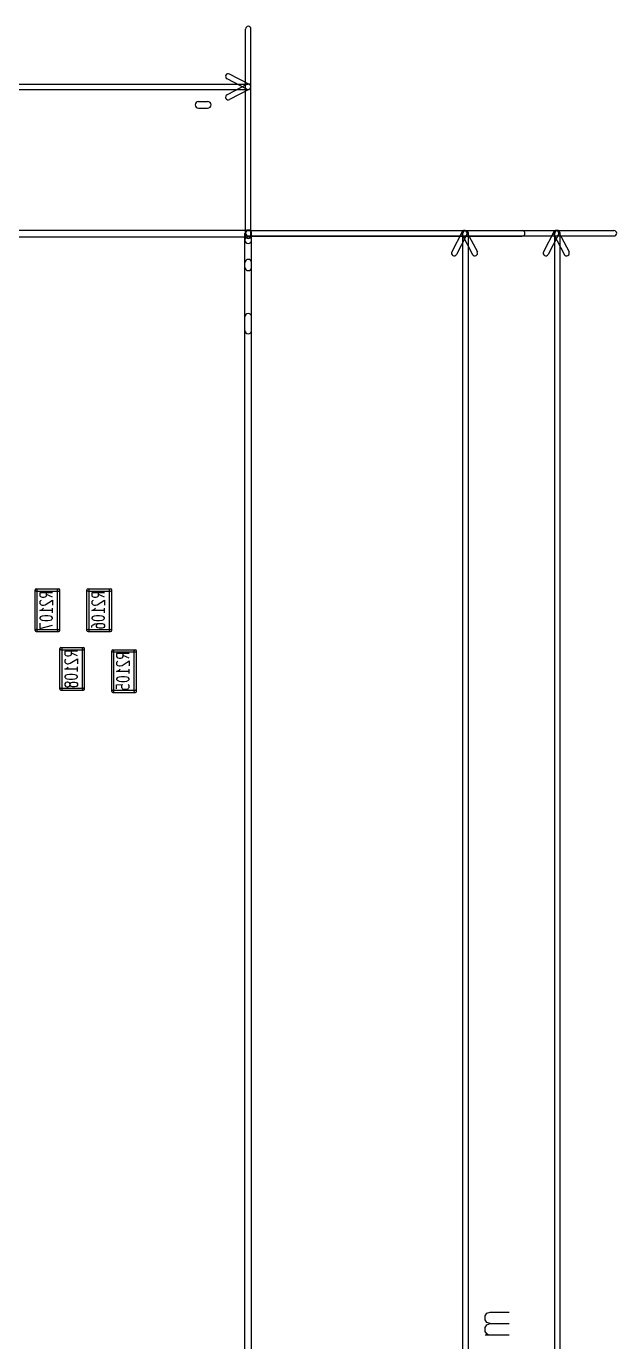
# Model space of a CAD drawing. Extents: x -29274 to 69862, y 24345 to 162744.
# Drawn here: x 56732 to 69812, y 53210 to 82360 of the extents above; entities that cross this region are included whole.
import ezdxf

# ---------------------------------------------------------------- set-up
doc = ezdxf.new("R2010")
doc.units = 0
doc.layers.add('BLACK', color=1, linetype='CONTINUOUS')

msp = doc.modelspace()

# ---------------------------------------------------------------- linework, layer by layer
at = {"layer": 'BLACK'}
for p, q in [((61590, 77720), (61590, 82300)), ((61710, 77720), (61710, 82300)), ((-8500, 81080), (61650, 81080)), ((61621, 80967), (61179, 81197)), ((61621, 81073), (61179, 80843)), ((61677, 81073), (61235, 81303)), ((-8500, 80960), (61650, 80960)), ((61677, 80967), (61235, 80737)), ((60550, 80695), (60750, 80695)), ((60550, 80545), (60750, 80545)), ((-7900, 77845), (61650, 77845)), ((61650, 77834), (69752, 77834)), ((61650, 77833), (67720, 77833)), ((-7900, 77695), (61650, 77695)), ((61575, 77620), (61575, 77770)), ((61575, 77020), (61575, 77620)), ((61650, 77714), (69752, 77714)), ((61650, 77713), (67720, 77713)), ((61725, 77620), (61725, 77770)), ((61725, 77020), (61725, 77620)), ((66387, 77802), (66158, 77360)), ((66494, 77746), (66265, 77304)), ((66387, 77746), (66618, 77305)), ((66406, 24474), (66406, 77774)), ((66494, 77801), (66725, 77360)), ((66526, 24474), (66526, 77774)), ((68419, 77804), (68190, 77362)), ((68526, 77748), (68297, 77306)), ((68419, 77748), (68650, 77307)), ((68438, 24426), (68438, 77776)), ((68526, 77803), (68757, 77362)), ((68558, 24426), (68558, 77776)), ((61575, 75620), (61575, 77120)), ((61725, 75620), (61725, 77120)), ((61575, 34920), (61575, 75920)), ((61725, 34920), (61725, 75920)), ((56925, 68970), (56925, 69870)), ((56950, 69895), (57450, 69895)), ((56950, 69845), (57450, 69845)), ((56975, 68970), (56975, 69870)), ((57313, 69809), (57033, 69809)), ((57033, 69809), (57033, 69741)), ((57033, 69741), (57047, 69723)), ((57047, 69723), (57060, 69715)), ((57060, 69715), (57087, 69706)), ((57087, 69706), (57127, 69706)), ((57127, 69706), (57153, 69715)), ((57153, 69715), (57167, 69723)), ((57167, 69723), (57180, 69741)), ((57180, 69741), (57180, 69809)), ((57313, 69706), (57180, 69766)), ((57425, 68970), (57425, 69870)), ((57475, 68970), (57475, 69870)), ((58075, 68970), (58075, 69870)), ((58100, 69895), (58600, 69895)), ((58100, 69845), (58600, 69845)), ((58125, 68970), (58125, 69870)), ((58463, 69809), (58183, 69809)), ((58183, 69809), (58183, 69741)), ((58183, 69741), (58197, 69723)), ((58197, 69723), (58210, 69715)), ((58210, 69715), (58237, 69706)), ((58237, 69706), (58277, 69706)), ((58277, 69706), (58303, 69715)), ((58303, 69715), (58317, 69723)), ((58317, 69723), (58330, 69741)), ((58330, 69741), (58330, 69809)), ((58463, 69706), (58330, 69766)), ((58575, 68970), (58575, 69870)), ((58625, 68970), (58625, 69870)), ((57047, 69629), (57033, 69612)), ((57033, 69612), (57033, 69569)), ((57033, 69569), (57047, 69552)), ((57033, 69415), (57073, 69432)), ((57313, 69415), (57033, 69415)), ((57060, 69638), (57047, 69629)), ((57047, 69552), (57060, 69543)), ((57060, 69543), (57087, 69535)), ((57073, 69432), (57100, 69450)), ((57087, 69535), (57113, 69535)), ((57100, 69450), (57113, 69467)), ((57113, 69535), (57153, 69543)), ((57153, 69543), (57313, 69646)), ((57313, 69646), (57313, 69535)), ((57313, 69364), (57313, 69467)), ((58197, 69629), (58183, 69612)), ((58183, 69612), (58183, 69569)), ((58183, 69569), (58197, 69552)), ((58183, 69415), (58223, 69432)), ((58463, 69415), (58183, 69415)), ((58210, 69638), (58197, 69629)), ((58197, 69552), (58210, 69543)), ((58210, 69543), (58237, 69535)), ((58223, 69432), (58250, 69450)), ((58237, 69535), (58263, 69535)), ((58250, 69450), (58263, 69467)), ((58263, 69535), (58303, 69543)), ((58303, 69543), (58463, 69646)), ((58463, 69646), (58463, 69535)), ((58463, 69364), (58463, 69467)), ((57047, 69270), (57033, 69253)), ((57033, 69253), (57033, 69236)), ((57033, 69236), (57047, 69219)), ((57033, 69133), (57033, 69013)), ((57033, 69013), (57313, 69090)), ((57060, 69279), (57047, 69270)), ((57047, 69219), (57060, 69210)), ((57087, 69287), (57060, 69279)), ((57060, 69210), (57087, 69201)), ((57140, 69296), (57087, 69287)), ((57087, 69201), (57140, 69193)), ((57207, 69296), (57140, 69296)), ((57140, 69193), (57207, 69193)), ((57260, 69287), (57207, 69296)), ((57207, 69193), (57260, 69201)), ((57287, 69279), (57260, 69287)), ((57260, 69201), (57287, 69210)), ((57300, 69270), (57287, 69279)), ((57287, 69210), (57300, 69219)), ((57313, 69253), (57300, 69270)), ((57300, 69219), (57313, 69236)), ((57313, 69236), (57313, 69253)), ((58197, 69270), (58183, 69253)), ((58183, 69253), (58183, 69236)), ((58183, 69236), (58197, 69219)), ((58183, 69073), (58197, 69090)), ((58210, 69279), (58197, 69270)), ((58197, 69219), (58210, 69210)), ((58197, 69090), (58210, 69099)), ((58237, 69287), (58210, 69279)), ((58210, 69210), (58237, 69201)), ((58210, 69099), (58250, 69116)), ((58290, 69296), (58237, 69287)), ((58237, 69201), (58290, 69193)), ((58250, 69116), (58303, 69125)), ((58357, 69296), (58290, 69296)), ((58290, 69193), (58357, 69193)), ((58290, 69090), (58303, 69108)), ((58290, 69056), (58290, 69090)), ((58303, 69125), (58410, 69125)), ((58303, 69108), (58317, 69116)), ((58317, 69116), (58343, 69125)), ((58410, 69287), (58357, 69296)), ((58357, 69193), (58410, 69201)), ((58437, 69279), (58410, 69287)), ((58410, 69201), (58437, 69210)), ((58410, 69125), (58437, 69116)), ((58450, 69270), (58437, 69279)), ((58437, 69210), (58450, 69219)), ((58437, 69116), (58450, 69108)), ((58463, 69253), (58450, 69270)), ((58450, 69219), (58463, 69236)), ((58450, 69108), (58463, 69090)), ((58463, 69236), (58463, 69253)), ((58463, 69090), (58463, 69056)), ((56950, 68995), (57450, 68995)), ((56950, 68945), (57450, 68945)), ((58100, 68995), (58600, 68995)), ((58100, 68945), (58600, 68945)), ((58183, 69039), (58183, 69073)), ((58303, 69039), (58290, 69056)), ((58317, 69030), (58303, 69039)), ((58343, 69022), (58317, 69030)), ((58410, 69022), (58343, 69022)), ((58437, 69030), (58410, 69022)), ((58450, 69039), (58437, 69030)), ((58463, 69056), (58450, 69039)), ((57475, 67670), (57475, 68570)), ((57500, 68595), (58000, 68595)), ((57500, 68545), (58000, 68545)), ((57525, 67670), (57525, 68570)), ((57863, 68509), (57583, 68509)), ((57583, 68509), (57583, 68441)), ((57730, 68441), (57730, 68509)), ((57975, 67670), (57975, 68570)), ((58025, 67670), (58025, 68570)), ((58625, 67620), (58625, 68520)), ((58650, 68545), (59150, 68545)), ((58675, 67620), (58675, 68520)), ((59125, 67620), (59125, 68520)), ((59175, 67620), (59175, 68520)), ((57583, 68441), (57597, 68423)), ((57597, 68329), (57583, 68312)), ((57583, 68312), (57583, 68269)), ((57583, 68269), (57597, 68252)), ((57597, 68423), (57610, 68415)), ((57610, 68338), (57597, 68329)), ((57597, 68252), (57610, 68243)), ((57610, 68415), (57637, 68406)), ((57610, 68243), (57637, 68235)), ((57637, 68406), (57677, 68406)), ((57637, 68235), (57663, 68235)), ((57663, 68235), (57703, 68243)), ((57677, 68406), (57703, 68415)), ((57703, 68415), (57717, 68423)), ((57703, 68243), (57863, 68346)), ((57717, 68423), (57730, 68441)), ((57863, 68406), (57730, 68466)), ((57863, 68346), (57863, 68235)), ((58650, 68495), (59150, 68495)), ((59013, 68459), (58733, 68459)), ((58733, 68459), (58733, 68391)), ((58733, 68391), (58747, 68373)), ((58747, 68279), (58733, 68262)), ((58733, 68262), (58733, 68219)), ((58733, 68219), (58747, 68202)), ((58747, 68373), (58760, 68365)), ((58760, 68288), (58747, 68279)), ((58760, 68365), (58787, 68356)), ((58787, 68356), (58827, 68356)), ((58827, 68356), (58853, 68365)), ((58853, 68365), (58867, 68373)), ((58853, 68193), (59013, 68296)), ((58867, 68373), (58880, 68391)), ((58880, 68391), (58880, 68459)), ((59013, 68356), (58880, 68416)), ((59013, 68296), (59013, 68185)), ((57583, 68115), (57623, 68132)), ((57863, 68115), (57583, 68115)), ((57597, 67970), (57583, 67953)), ((57583, 67953), (57583, 67936)), ((57583, 67936), (57597, 67919)), ((57610, 67979), (57597, 67970)), ((57637, 67987), (57610, 67979)), ((57623, 68132), (57650, 68150)), ((57690, 67996), (57637, 67987)), ((57650, 68150), (57663, 68167)), ((57757, 67996), (57690, 67996)), ((57810, 67987), (57757, 67996)), ((57837, 67979), (57810, 67987)), ((57850, 67970), (57837, 67979)), ((57863, 67953), (57850, 67970)), ((57850, 67919), (57863, 67936)), ((57863, 68064), (57863, 68167)), ((57863, 67936), (57863, 67953)), ((58733, 68065), (58773, 68082)), ((59013, 68065), (58733, 68065)), ((58747, 67920), (58733, 67903)), ((58747, 68202), (58760, 68193)), ((58760, 67929), (58747, 67920)), ((58760, 68193), (58787, 68185)), ((58787, 67937), (58760, 67929)), ((58773, 68082), (58800, 68100)), ((58787, 68185), (58813, 68185)), ((58840, 67946), (58787, 67937)), ((58800, 68100), (58813, 68117)), ((58813, 68185), (58853, 68193)), ((58907, 67946), (58840, 67946)), ((58960, 67937), (58907, 67946)), ((58987, 67929), (58960, 67937)), ((59000, 67920), (58987, 67929)), ((59013, 67903), (59000, 67920)), ((59013, 68014), (59013, 68117)), ((57500, 67695), (58000, 67695)), ((57500, 67645), (58000, 67645)), ((57597, 67808), (57583, 67790)), ((57583, 67790), (57583, 67756)), ((57583, 67756), (57597, 67739)), ((57597, 67919), (57610, 67910)), ((57610, 67816), (57597, 67808)), ((57597, 67739), (57610, 67730)), ((57610, 67910), (57637, 67901)), ((57637, 67825), (57610, 67816)), ((57610, 67730), (57637, 67722)), ((57637, 67901), (57690, 67893)), ((57650, 67825), (57637, 67825)), ((57637, 67722), (57650, 67722)), ((57677, 67816), (57650, 67825)), ((57650, 67722), (57677, 67730)), ((57690, 67808), (57677, 67816)), ((57677, 67730), (57690, 67739)), ((57690, 67893), (57757, 67893)), ((57703, 67790), (57690, 67808)), ((57690, 67739), (57703, 67756)), ((57703, 67790), (57717, 67808)), ((57703, 67756), (57703, 67790)), ((57717, 67739), (57703, 67756)), ((57717, 67808), (57730, 67816)), ((57730, 67730), (57717, 67739)), ((57730, 67816), (57757, 67825)), ((57757, 67722), (57730, 67730)), ((57757, 67893), (57810, 67901)), ((57757, 67825), (57810, 67825)), ((57810, 67722), (57757, 67722)), ((57810, 67901), (57837, 67910)), ((57810, 67825), (57837, 67816)), ((57837, 67730), (57810, 67722)), ((57837, 67910), (57850, 67919)), ((57837, 67816), (57850, 67808)), ((57850, 67739), (57837, 67730)), ((57850, 67808), (57863, 67790)), ((57863, 67756), (57850, 67739)), ((57863, 67790), (57863, 67756)), ((58650, 67645), (59150, 67645)), ((58733, 67903), (58733, 67886)), ((58733, 67886), (58747, 67869)), ((58733, 67766), (58867, 67775)), ((58733, 67680), (58733, 67766)), ((58747, 67869), (58760, 67860)), ((58760, 67860), (58787, 67851)), ((58787, 67851), (58840, 67843)), ((58840, 67843), (58907, 67843)), ((58853, 67766), (58840, 67749)), ((58840, 67749), (58840, 67706)), ((58840, 67706), (58853, 67689)), ((58867, 67775), (58853, 67766)), ((58853, 67689), (58867, 67680)), ((58867, 67680), (58893, 67672)), ((58893, 67672), (58960, 67672)), ((58907, 67843), (58960, 67851)), ((58960, 67851), (58987, 67860)), ((58960, 67672), (58987, 67680)), ((58987, 67860), (59000, 67869)), ((59000, 67766), (58987, 67775)), ((58987, 67680), (59000, 67689)), ((59000, 67869), (59013, 67886)), ((59013, 67749), (59000, 67766)), ((59000, 67689), (59013, 67706)), ((59013, 67886), (59013, 67903)), ((59013, 67706), (59013, 67749)), ((58650, 67595), (59150, 67595)), ((66896, 53781), (66935, 53839)), ((66896, 53696), (66896, 53781)), ((66935, 53639), (66896, 53696)), ((66935, 53839), (67011, 53867)), ((67011, 53610), (66935, 53639)), ((67011, 53867), (67430, 53867)), ((66896, 53524), (66935, 53581)), ((66896, 53439), (66896, 53524)), ((66935, 53381), (66896, 53439)), ((67430, 53353), (66896, 53353)), ((66935, 53581), (67011, 53610)), ((66973, 53353), (66935, 53381)), ((67011, 53610), (67430, 53610))]:
    msp.add_line(p, q, dxfattribs=at)
for centre, radius, start, end in [((61650, 82300), 60, 360, 540), ((61207, 81250), 60, 422, 602), ((61649, 81020), 60, 242, 422), ((61649, 81020), 60, -62, 117), ((61650, 81020), 60, 270, 450), ((61207, 80790), 60, 117, 297), ((60550, 80620), 75, 90, 270), ((60750, 80620), 75, 270, 450), ((61650, 77770), 75, 360, 540), ((61650, 77774), 60, 90, 270), ((61650, 77773), 60, 90, 270), ((61650, 77770), 75, 270, 450), ((66441, 77774), 60, 27, 207), ((66441, 77774), 60, -27, 152), ((66466, 77774), 60, 360, 540), ((67720, 77773), 60, 270, 450), ((68473, 77776), 60, 27, 207), ((68473, 77776), 60, -27, 152), ((68498, 77776), 60, 360, 540), ((69752, 77774), 60, 270, 450), ((61650, 77620), 75, 360, 540), ((61650, 77620), 75, 180, 360), ((61650, 77720), 60, 180, 360), ((66211, 77332), 60, 152, 332), ((66671, 77332), 60, 207, 387), ((68243, 77334), 60, 152, 332), ((68703, 77334), 60, 207, 387), ((61650, 77120), 75, 360, 540), ((61650, 77020), 75, 180, 360), ((61650, 75920), 75, 360, 540), ((61650, 75620), 75, 180, 360), ((56950, 69870), 25, 360, 540), ((56950, 69870), 25, 90, 270), ((57450, 69870), 25, 360, 540), ((57450, 69870), 25, 270, 450), ((58100, 69870), 25, 360, 540), ((58100, 69870), 25, 90, 270), ((58600, 69870), 25, 360, 540), ((58600, 69870), 25, 270, 450), ((56950, 68970), 25, 90, 270), ((56950, 68970), 25, 180, 360), ((57450, 68970), 25, 180, 360), ((57450, 68970), 25, 270, 450), ((58100, 68970), 25, 90, 270), ((58100, 68970), 25, 180, 360), ((58600, 68970), 25, 180, 360), ((58600, 68970), 25, 270, 450), ((57500, 68570), 25, 360, 540), ((57500, 68570), 25, 90, 270), ((58000, 68570), 25, 360, 540), ((58000, 68570), 25, 270, 450), ((58650, 68520), 25, 360, 540), ((58650, 68520), 25, 90, 270), ((59150, 68520), 25, 360, 540), ((59150, 68520), 25, 270, 450), ((57500, 67670), 25, 90, 270), ((57500, 67670), 25, 180, 360), ((58000, 67670), 25, 180, 360), ((58000, 67670), 25, 270, 450), ((58650, 67620), 25, 90, 270), ((59150, 67620), 25, 270, 450), ((58650, 67620), 25, 180, 360), ((59150, 67620), 25, 180, 360)]:
    msp.add_arc(centre, radius, start, end, dxfattribs=at)

doc.saveas('drawing.dxf')
